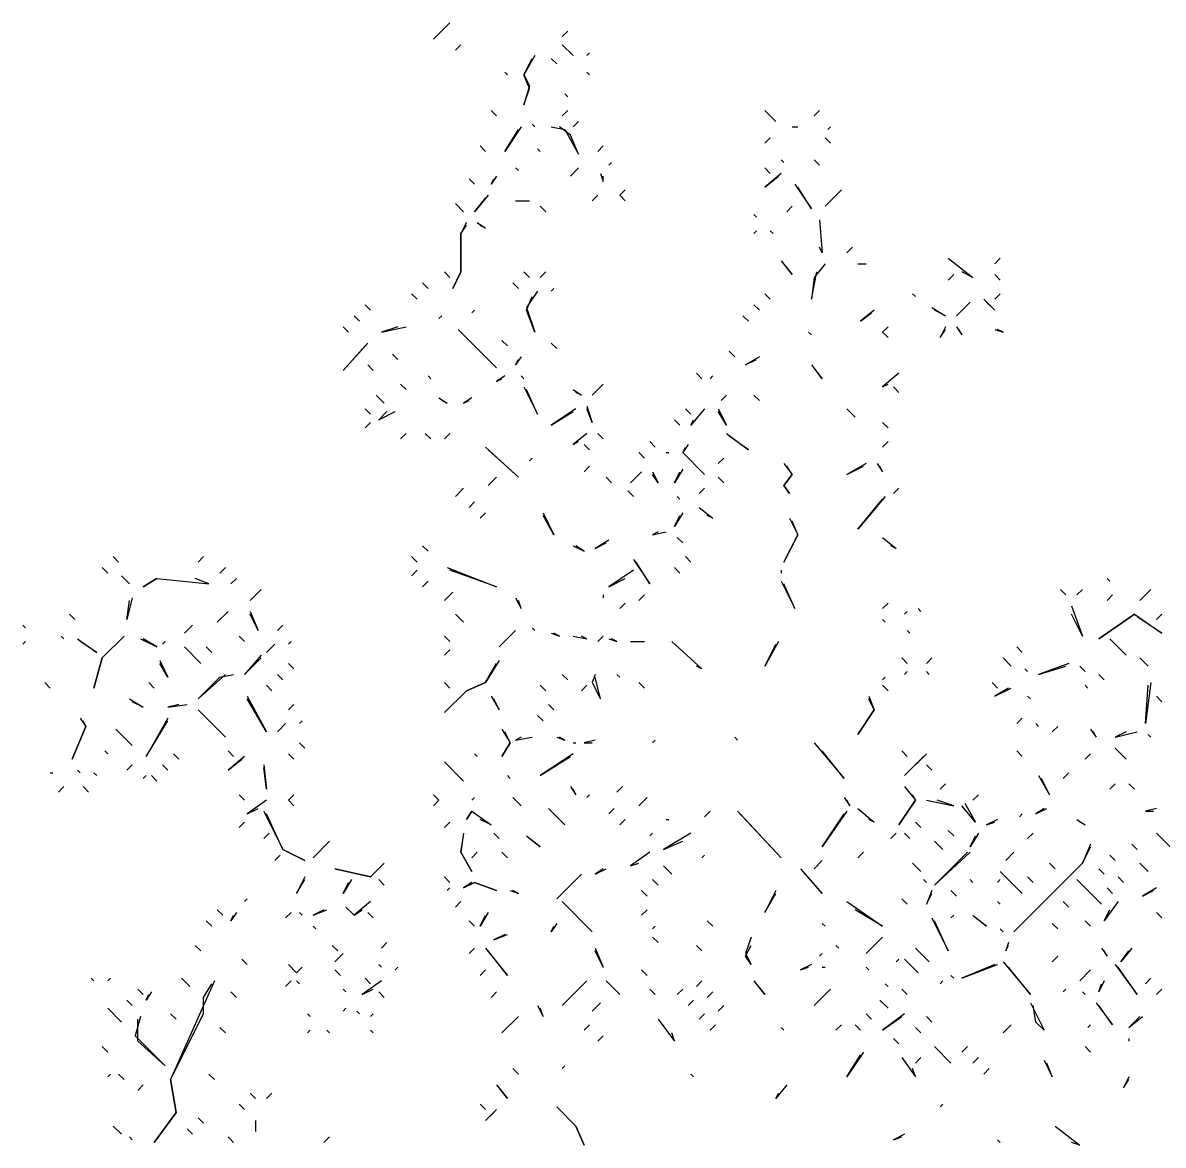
# Model space of a CAD drawing. Extents: x 1 to 2775, y -31 to 2075.
# Drawn here: x 1999.3 to 2068.8, y 1006.5 to 1074.8 of the extents above; entities that cross this region are included whole.
import ezdxf

# ---------------------------------------------------------------- set-up
doc = ezdxf.new("R2010")
doc.units = 0
doc.layers.add('LINEWORK', color=4, linetype='CONTINUOUS')

msp = doc.modelspace()

# ---------------------------------------------------------------- linework, layer by layer
at = {"layer": 'LINEWORK'}
for points in [[(2025.3333, 1074.8333), (2024.3333, 1073.8333)], [(2032.5, 1074.3333), (2032.1667, 1074)], [(2026, 1073.5), (2025.6667, 1073.1667)], [(2032.1667, 1073.5), (2032.8333, 1072.8333)], [(2030.5, 1072.8333), (2029.8333, 1071.6667), (2030.1667, 1071), (2029.8333, 1069.8333), (2030.1667, 1070.8333), (2029.8333, 1071.6667), (2030.3333, 1072.6667)], [(2031.5, 1072.6667), (2031.8333, 1072.3333)], [(2033.8333, 1073), (2033.6667, 1072.8333)], [(2028.6667, 1071.8333), (2028.8333, 1071.6667)], [(2033.6667, 1071.8333), (2033.8333, 1071.6667)], [(2032.3333, 1070.5), (2032.5, 1070.3333)], [(2027.8333, 1069.5), (2028.1667, 1069.1667)], [(2032.5, 1069.5), (2032.1667, 1069.1667)], [(2044.5, 1069.5), (2045.1667, 1068.8333)], [(2047.8333, 1069.5), (2047.5, 1069.1667)], [(2029.6667, 1068.5), (2028.6667, 1067), (2029.5, 1068.3333)], [(2030.3333, 1068.6667), (2030.5, 1068.5)], [(2031.5, 1068.5), (2032.3333, 1068.3333), (2033.1667, 1066.8333), (2032.6667, 1068), (2032, 1068.5)], [(2033.1667, 1068.8333), (2032.8333, 1068.5)], [(2046.1667, 1068.5), (2046.5, 1068.5)], [(2048.5, 1068.5), (2048.3333, 1068.3333)], [(2044.8333, 1067.8333), (2044.5, 1067.5)], [(2048.1667, 1067.8333), (2048.5, 1067.5)], [(2027.1667, 1067.3333), (2027.5, 1067)], [(2030.6667, 1067.1667), (2030.8333, 1067)], [(2034.6667, 1067.3333), (2034.3333, 1067)], [(2035.1667, 1066.3333), (2035, 1066.1667)], [(2045.5, 1066.5), (2045.6667, 1066.3333)], [(2047.5, 1066.5), (2047.8333, 1066.1667)], [(2029.3333, 1066), (2029.5, 1065.8333)], [(2033.1667, 1066), (2032.6667, 1065.5)], [(2034.5, 1065.6667), (2034.6667, 1065.1667), (2034.6667, 1065.5)], [(2044.5, 1066), (2044.8333, 1065.6667)], [(2045.5, 1065.6667), (2044.5, 1064.8333), (2045.3333, 1065.5)], [(2026.5, 1065.3333), (2026.8333, 1065)], [(2028.1667, 1065.5), (2027.8333, 1065), (2028, 1065.3333)], [(2046.3333, 1065), (2047.3333, 1063.5), (2046.5, 1064.8333)], [(2027.6667, 1064.3333), (2026.8333, 1063.3333), (2027.5, 1064.1667)], [(2034.3333, 1064.3333), (2034, 1064)], [(2036, 1064.6667), (2035.6667, 1064.3333), (2036, 1064), (2035.6667, 1064.3333)], [(2049.1667, 1064.6667), (2048.1667, 1063.6667)], [(2025.6667, 1063.8333), (2026.1667, 1063.3333)], [(2029.3333, 1064), (2030.1667, 1064)], [(2030.8333, 1063.6667), (2031.1667, 1063.3333)], [(2046.1667, 1063.6667), (2045.8333, 1063.3333)], [(2043.8333, 1063.1667), (2044, 1063)], [(2047.8333, 1062.8333), (2048, 1060.8333), (2047.8333, 1061.1667)], [(2026.3333, 1062.6667), (2026, 1062), (2026, 1059.6667), (2025.5, 1058.6667), (2026, 1059.6667), (2026, 1062), (2026.3333, 1062.5)], [(2027, 1062.6667), (2027.5, 1062.3333), (2027.1667, 1062.5)], [(2044, 1062.1667), (2043.8333, 1062)], [(2044.8333, 1062.1667), (2045, 1062)], [(2049.8333, 1061.1667), (2049.5, 1060.8333)], [(2045.5, 1060.3333), (2046.1667, 1059.5), (2045.6667, 1060.1667)], [(2048.1667, 1060.1667), (2047.5, 1059.3333), (2047.3333, 1058), (2047.6667, 1059.6667)], [(2050.1667, 1060.1667), (2050.6667, 1060.1667)], [(2055.6667, 1060.5), (2057.1667, 1059.3333), (2056.5, 1059.6667)], [(2058.8333, 1060.5), (2058.5, 1060.1667)], [(2025, 1059.6667), (2025.3333, 1059.3333)], [(2029.8333, 1059.6667), (2030.1667, 1059.3333)], [(2031.1667, 1059.6667), (2030.8333, 1059.3333)], [(2056, 1059.5), (2055.6667, 1059.1667)], [(2058.5, 1059.5), (2058.8333, 1059.1667)], [(2023.6667, 1059), (2024, 1058.6667)], [(2029.1667, 1059), (2029.5, 1058.6667)], [(2031.6667, 1058.6667), (2031.5, 1058.5)], [(2023, 1058.3333), (2023.3333, 1058)], [(2030.6667, 1058.5), (2030, 1057.5), (2030.5, 1056), (2030, 1057.3333), (2030.3333, 1058.1667)], [(2044.5, 1058.3333), (2044.8333, 1058)], [(2053.5, 1058.3333), (2053.6667, 1058.1667)], [(2057.8333, 1058), (2058.5, 1057.3333), (2058, 1057.8333)], [(2058.8333, 1058.3333), (2058.5, 1058)], [(2020.1667, 1057.6667), (2020.5, 1057.3333)], [(2026.8333, 1057.3333), (2026.6667, 1057.1667)], [(2043.8333, 1057.6667), (2044.1667, 1057.3333)], [(2051.1667, 1057.3333), (2050.3333, 1056.6667), (2051, 1057.1667)], [(2054.6667, 1057.5), (2055.5, 1057), (2054.8333, 1057.3333)], [(2057, 1057.8333), (2056.1667, 1057)], [(2019.5, 1057), (2019.8333, 1056.6667)], [(2024.8333, 1057), (2024.6667, 1056.8333)], [(2043.1667, 1057), (2043.5, 1056.6667)], [(2018.8333, 1056.3333), (2019.1667, 1056)], [(2022.1667, 1056.3333), (2021.1667, 1056), (2022.6667, 1056.3333)], [(2025.8333, 1056.1667), (2028.1667, 1053.8333)], [(2047.1667, 1056), (2047.3333, 1055.8333)], [(2052, 1056.3333), (2051.6667, 1056), (2052, 1055.6667), (2051.6667, 1056)], [(2055.5, 1056.3333), (2055.1667, 1055.6667), (2055.5, 1056.1667)], [(2056.1667, 1056.3333), (2056.5, 1055.8333), (2056.3333, 1056.1667)], [(2058.5, 1056.1667), (2059, 1056), (2058.6667, 1056.1667)], [(2020.3333, 1055.3333), (2018.8333, 1053.6667), (2020.1667, 1055.1667)], [(2028.5, 1055.5), (2028.8333, 1055.1667)], [(2031.5, 1055.3333), (2031.8333, 1055)], [(2021.8333, 1054.6667), (2022.1667, 1054.3333)], [(2029.6667, 1054.5), (2029.3333, 1054), (2029.5, 1054.3333)], [(2042.3333, 1054.8333), (2042.6667, 1054.5)], [(2044.1667, 1054.5), (2043.3333, 1054), (2044, 1054.3333)], [(2020.3333, 1054), (2020.6667, 1053.6667)], [(2047.3333, 1054), (2048, 1053.1667), (2047.5, 1053.8333)], [(2024, 1053.3333), (2024.1667, 1053.1667)], [(2028.6667, 1053.3333), (2028.1667, 1053), (2028.5, 1053.1667)], [(2029.6667, 1053.3333), (2029.8333, 1053.1667)], [(2040.3333, 1053.5), (2040.6667, 1053.1667)], [(2041.3333, 1053.3333), (2041.1667, 1053.1667)], [(2052.6667, 1053.5), (2051.6667, 1052.6667), (2052, 1052.8333)], [(2022.3333, 1052.8333), (2022.6667, 1052.5)], [(2029.8333, 1052.6667), (2030.6667, 1051), (2030, 1052.5)], [(2032.8333, 1052.5), (2033.3333, 1052.1667), (2033, 1052.3333)], [(2034.6667, 1052.8333), (2034, 1052.1667)], [(2052.3333, 1052.6667), (2052.6667, 1052.3333)], [(2020.8333, 1052.1667), (2021.3333, 1051.6667)], [(2024.6667, 1052), (2025.1667, 1051.6667), (2024.8333, 1051.8333)], [(2026.6667, 1052), (2026.1667, 1051.6667), (2026.5, 1051.8333)], [(2042.1667, 1052.1667), (2041.8333, 1051.8333)], [(2043.8333, 1052.1667), (2044.1667, 1051.8333)], [(2020.1667, 1051.3333), (2020.5, 1051)], [(2021.5, 1051.1667), (2021, 1050.6667), (2022, 1051.1667)], [(2033, 1051.3333), (2031.5, 1050.3333), (2032.8333, 1051.1667)], [(2033.6667, 1051.5), (2034, 1050.5), (2033.6667, 1051.3333)], [(2039.6667, 1051.3333), (2040, 1051)], [(2040.8333, 1051.3333), (2040, 1050.3333), (2040.1667, 1050.6667)], [(2041.6667, 1051.3333), (2042.1667, 1050.3333), (2041.6667, 1051.1667)], [(2049.5, 1051.3333), (2050, 1050.8333)], [(2020.5, 1050.5), (2020.1667, 1050.1667)], [(2039, 1050.6667), (2039.3333, 1050.3333)], [(2051.6667, 1050.5), (2052, 1050.1667)], [(2022.6667, 1049.8333), (2022.3333, 1049.5)], [(2023.8333, 1049.8333), (2024.1667, 1049.5)], [(2025.3333, 1049.8333), (2025, 1049.5)], [(2033.6667, 1049.8333), (2032.8333, 1049.1667), (2033.1667, 1049.3333)], [(2034.3333, 1049.8333), (2034.6667, 1049.5)], [(2042.1667, 1049.8333), (2043.5, 1048.8333), (2042.3333, 1049.6667)], [(2027.5, 1049), (2029.5, 1047.1667), (2027.6667, 1048.8333)], [(2033.5, 1049.1667), (2033.8333, 1048.8333)], [(2037.5, 1049.3333), (2037.8333, 1049)], [(2039.8333, 1049.1667), (2039.5, 1048.6667), (2040.8333, 1047.3333), (2039.5, 1048.6667), (2039.6667, 1049)], [(2052, 1049.3333), (2051.6667, 1049)], [(2030.3333, 1048.3333), (2030.1667, 1048.1667)], [(2036.8333, 1048.6667), (2037.1667, 1048.3333)], [(2038.5, 1048.6667), (2038.6667, 1048.6667)], [(2042, 1048.3333), (2041.6667, 1048)], [(2033.8333, 1047.8333), (2033.5, 1047.5)], [(2037, 1047.5), (2036.3333, 1046.8333)], [(2037.6667, 1047.5), (2038, 1046.8333), (2037.6667, 1047.3333)], [(2039.5, 1047.6667), (2039, 1046.8333), (2039.3333, 1047.5)], [(2045.6667, 1048), (2046.1667, 1047.3333), (2045.6667, 1046.6667), (2046, 1046.1667), (2045.6667, 1046.6667), (2046.1667, 1047.3333), (2045.8333, 1047.8333)], [(2050.6667, 1048), (2049.5, 1047.3333), (2050.5, 1047.8333)], [(2051.3333, 1048), (2051.6667, 1047.5), (2051.5, 1047.8333)], [(2028.1667, 1047.1667), (2027.6667, 1046.6667)], [(2034.8333, 1047.1667), (2035.1667, 1046.8333)], [(2041.6667, 1047.1667), (2042, 1046.8333)], [(2026.1667, 1046.5), (2025.6667, 1046)], [(2036.1667, 1046.3333), (2036.5, 1046)], [(2040.8333, 1046.5), (2040.5, 1046.1667)], [(2052.6667, 1046.5), (2052.3333, 1046.1667)], [(2026.8333, 1045.6667), (2026.5, 1045.3333)], [(2039.1667, 1046), (2039.3333, 1045.8333)], [(2051.8333, 1046), (2050.1667, 1044), (2051.6667, 1045.8333)], [(2027.5, 1045), (2027.1667, 1044.6667)], [(2031, 1045), (2031.6667, 1043.6667), (2031, 1044.8333)], [(2039.5, 1045), (2039, 1044.1667), (2039.3333, 1044.8333)], [(2040.5, 1045.3333), (2041.3333, 1044.6667), (2041, 1044.8333)], [(2046, 1044.6667), (2046.5, 1043.6667), (2045.6667, 1042), (2046.5, 1043.6667), (2046.1667, 1044.5)], [(2035, 1043.3333), (2034.1667, 1042.8333), (2034.8333, 1043.1667)], [(2038, 1043.8333), (2037.6667, 1043.6667), (2038.5, 1043.8333)], [(2039.1667, 1043.5), (2039.5, 1043.1667)], [(2051.6667, 1043.5), (2052.5, 1042.8333), (2052.1667, 1043)], [(2023.6667, 1043), (2024, 1042.6667)], [(2032.8333, 1043), (2033.5, 1042.6667), (2033, 1043)], [(2004.8333, 1042.3333), (2005.1667, 1042)], [(2010.3333, 1042.3333), (2010, 1042)], [(2023, 1042.3333), (2023.3333, 1042)], [(2036.5, 1042.1667), (2037.5, 1040.6667), (2036.6667, 1042)], [(2039.6667, 1042.3333), (2040, 1042)], [(2004.1667, 1041.6667), (2004.5, 1041.3333)], [(2011.6667, 1041.6667), (2011.3333, 1041.3333)], [(2023.3333, 1041.5), (2023, 1041.1667)], [(2025.1667, 1041.6667), (2028.1667, 1040.5), (2025.3333, 1041.5)], [(2036.5, 1041.5), (2035, 1040.5), (2036, 1041)], [(2039, 1041.6667), (2039.3333, 1041.3333)], [(2045.5, 1041.5), (2045.5, 1041.3333)], [(2005.3333, 1041.1667), (2005.8333, 1040.6667)], [(2007.5, 1041), (2006.6667, 1040.5), (2007.5, 1041), (2010.6667, 1040.6667), (2009.8333, 1041)], [(2012.3333, 1041), (2012, 1040.6667)], [(2024, 1040.8333), (2023.6667, 1040.5)], [(2045.5, 1040.8333), (2046.3333, 1039.1667), (2045.6667, 1040.6667)], [(2065.3333, 1041), (2065.5, 1040.8333)], [(2013.8333, 1040.3333), (2013.1667, 1039.6667)], [(2025.5, 1040.1667), (2025, 1039.6667)], [(2034.6667, 1040), (2034.6667, 1039.8333)], [(2037.1667, 1040), (2036.8333, 1039.6667)], [(2062.5, 1040.3333), (2062.8333, 1040)], [(2063.8333, 1040.3333), (2063.5, 1040)], [(2065.6667, 1040), (2065.3333, 1039.6667)], [(2068, 1040.3333), (2067.3333, 1039.6667)], [(2006, 1039.8333), (2005.6667, 1038.5), (2005.8333, 1039.6667)], [(2029.3333, 1039.8333), (2029.6667, 1039.1667), (2029.5, 1039.6667)], [(2036, 1039.5), (2035.6667, 1039.1667)], [(2052, 1039.5), (2051.6667, 1039.1667)], [(2063.1667, 1039.3333), (2063.8333, 1037.5), (2063.1667, 1038.8333)], [(2002.1667, 1038.8333), (2002.5, 1038.5)], [(2011.8333, 1039), (2011.1667, 1038.3333)], [(2013.1667, 1039), (2013.6667, 1037.8333), (2013.1667, 1038.8333)], [(2025.6667, 1038.8333), (2026.1667, 1038.3333)], [(2051.6667, 1038.5), (2051.8333, 1038.3333)], [(2053.1667, 1039), (2053, 1038.8333)], [(2053.8333, 1039.1667), (2054, 1039)], [(2067, 1038.8333), (2064.8333, 1037.3333), (2067, 1038.8333), (2068.6667, 1037.6667), (2067.1667, 1038.6667)], [(2068.6667, 1038.8333), (2068.3333, 1038.5)], [(1999.3333, 1038.1667), (1999.5, 1038)], [(2009.6667, 1038.1667), (2009.1667, 1037.6667)], [(2015.1667, 1038.1667), (2014.8333, 1037.8333)], [(2029.3333, 1037.8333), (2028.3333, 1036.8333)], [(2030.3333, 1038), (2030.5, 1037.8333)], [(2053.1667, 1037.8333), (2053.3333, 1037.6667)], [(1999.5, 1037.1667), (1999.3333, 1037)], [(2001.6667, 1037.5), (2001.8333, 1037.3333)], [(2002.6667, 1037.3333), (2003.8333, 1036.5), (2002.8333, 1037.1667)], [(2005.5, 1037.5), (2004.1667, 1036.1667), (2003.6667, 1034.3333), (2004.1667, 1036.1667)], [(2006.5, 1037.3333), (2007.5, 1036.8333), (2006.6667, 1037.3333)], [(2008, 1037.1667), (2007.8333, 1037)], [(2012.5, 1037.5), (2012.8333, 1037.1667)], [(2015.6667, 1037.1667), (2015.5, 1037)], [(2025, 1037.5), (2025.3333, 1037.1667)], [(2031.5, 1037.6667), (2032, 1037.5), (2031.6667, 1037.6667)], [(2032.8333, 1037.5), (2033.6667, 1037.3333), (2033.3333, 1037.5)], [(2034.6667, 1037.5), (2034.3333, 1037.1667)], [(2035, 1037.3333), (2035.5, 1037.1667), (2035.1667, 1037.3333)], [(2036.3333, 1037.1667), (2037.1667, 1037.1667)], [(2038.8333, 1037.1667), (2040.6667, 1035.5), (2040.3333, 1035.6667)], [(2045.3333, 1037.1667), (2044.5, 1035.6667), (2045.1667, 1037)], [(2065.5, 1037.3333), (2066.5, 1036.3333)], [(2009.1667, 1036.8333), (2010.1667, 1035.8333)], [(2010.5, 1036.8333), (2010.8333, 1036.5)], [(2014.6667, 1037), (2014.1667, 1036.5)], [(2025.3333, 1036.6667), (2025, 1036.3333)], [(2059.8333, 1036.8333), (2060.1667, 1036.5)], [(2007.6667, 1036), (2008.1667, 1035), (2007.6667, 1035.8333)], [(2013.8333, 1036.3333), (2012.8333, 1035.1667), (2013.8333, 1036.1667)], [(2015.5, 1035.8333), (2015.8333, 1035.5)], [(2028.3333, 1036), (2027.5, 1034.6667), (2026.3333, 1034.1667), (2025, 1032.8333), (2026.3333, 1034.1667), (2027.5, 1034.6667), (2028.1667, 1035.8333)], [(2052.8333, 1036.1667), (2053.1667, 1035.8333)], [(2054.6667, 1036.1667), (2054.3333, 1035.8333)], [(2059, 1036.1667), (2059.5, 1035.6667)], [(2063, 1035.8333), (2061.1667, 1035.1667), (2062.8333, 1035.6667)], [(2067.3333, 1036.1667), (2067.8333, 1035.6667)], [(2011.6667, 1035.1667), (2010, 1033.6667), (2011.3333, 1035), (2012.1667, 1035.1667)], [(2014.8333, 1035.1667), (2015.1667, 1034.8333)], [(2032.1667, 1035.1667), (2032.5, 1034.8333)], [(2034.1667, 1035.1667), (2034, 1034.6667), (2034.5, 1033.6667), (2034.1667, 1035)], [(2035.5, 1035.1667), (2035.6667, 1035)], [(2053.1667, 1035.3333), (2053, 1035.1667)], [(2054.3333, 1035.3333), (2054.5, 1035.1667)], [(2060.3333, 1035.5), (2060.5, 1035.3333)], [(2063.6667, 1035.6667), (2064, 1035.3333)], [(2064.8333, 1035.1667), (2065.1667, 1034.8333)], [(2000.6667, 1034.6667), (2001, 1034.3333)], [(2007, 1034.6667), (2007.3333, 1034.3333)], [(2014.1667, 1034.5), (2014.5, 1034.1667)], [(2025, 1034.6667), (2025.3333, 1034.3333)], [(2030.8333, 1034.5), (2031.1667, 1034.1667)], [(2033.6667, 1034.5), (2033.3333, 1034.1667)], [(2036.8333, 1034.6667), (2037.1667, 1034.3333)], [(2051.8333, 1035), (2051.6667, 1034.8333)], [(2051.6667, 1034.5), (2052, 1034.1667)], [(2058.3333, 1034.6667), (2058.6667, 1034.3333)], [(2059.3333, 1034.3333), (2058.5, 1033.8333), (2059.5, 1034.3333)], [(2064, 1034.5), (2064.1667, 1034.3333)], [(2068, 1034.6667), (2067.6667, 1032.1667), (2067.8333, 1034.5)], [(2005.8333, 1033.6667), (2006.6667, 1033.1667), (2006, 1033.5)], [(2013, 1033.8333), (2014.1667, 1031.6667), (2013, 1033.6667)], [(2027.8333, 1033.8333), (2028.3333, 1033), (2028, 1033.6667)], [(2050.8333, 1033.8333), (2051.1667, 1033), (2050.1667, 1031.5), (2051.1667, 1033), (2050.8333, 1033.6667)], [(2060.5, 1033.8333), (2060.6667, 1033.6667)], [(2068.3333, 1033.8333), (2068.6667, 1033.5)], [(2008.8333, 1033.3333), (2008.1667, 1033.1667), (2009.3333, 1033.3333)], [(2010, 1033), (2011.6667, 1031.3333)], [(2015.8333, 1033.3333), (2015.5, 1033)], [(2031.3333, 1033.3333), (2031.6667, 1033)], [(2002.8333, 1032.5), (2003.1667, 1032), (2002.3333, 1030), (2003.1667, 1032), (2003, 1032.3333)], [(2008.1667, 1032.5), (2006.8333, 1030.1667), (2008.1667, 1032.3333)], [(2016.3333, 1032.3333), (2016.1667, 1032.1667)], [(2030.6667, 1032.6667), (2031, 1032.3333)], [(2060.1667, 1032.5), (2059.8333, 1032.1667)], [(2005, 1031.8333), (2006, 1030.8333)], [(2015.3333, 1032.1667), (2014.8333, 1031.6667)], [(2028.5, 1031.8333), (2029, 1031), (2028.5, 1030.1667), (2029, 1031), (2028.6667, 1031.6667)], [(2061, 1032.1667), (2061.1667, 1032)], [(2062.3333, 1032), (2062, 1031.6667)], [(2064.3333, 1031.8333), (2064.6667, 1031.3333), (2064.5, 1031.6667)], [(2066.5, 1031.6667), (2065.8333, 1031.3333), (2067.1667, 1031.6667)], [(2016.1667, 1031), (2016.5, 1030.6667)], [(2029.6667, 1031.3333), (2029.3333, 1031.1667), (2030.3333, 1031.3333)], [(2031.8333, 1031.3333), (2032.3333, 1031.1667), (2032, 1031.3333)], [(2032.8333, 1031), (2033, 1031)], [(2034.1667, 1031.1667), (2033.5, 1031), (2034, 1031)], [(2037.8333, 1031.1667), (2037.6667, 1031)], [(2042.6667, 1031.3333), (2042.8333, 1031.1667)], [(2047.5, 1031), (2049.3333, 1028.8333), (2048, 1030.5)], [(2067.8333, 1031.5), (2068, 1031.3333)], [(2004.3333, 1030.5), (2004.5, 1030.3333)], [(2008.5, 1030.3333), (2008.8333, 1030)], [(2011.8333, 1030.5), (2012.1667, 1030.1667)], [(2012.8333, 1030.1667), (2011.8333, 1029.3333), (2012.6667, 1030)], [(2015.5, 1030.3333), (2015.8333, 1030)], [(2026.8333, 1030.3333), (2027, 1030.1667)], [(2032.8333, 1030.3333), (2030.8333, 1029), (2032.6667, 1030.1667)], [(2052.8333, 1030.5), (2053.1667, 1030.1667)], [(2054.3333, 1030.3333), (2053, 1029), (2054.1667, 1030.1667)], [(2059.8333, 1030.5), (2060.1667, 1030.1667)], [(2064.3333, 1030.3333), (2064, 1030)], [(2065.8333, 1030.6667), (2066.5, 1030)], [(2006, 1029.6667), (2005.6667, 1029.3333)], [(2007.8333, 1029.6667), (2008.1667, 1029.3333)], [(2014, 1029.6667), (2014.1667, 1028.1667), (2014, 1029.5)], [(2025, 1029.8333), (2026.1667, 1028.6667)], [(2054.3333, 1029.6667), (2054.6667, 1029.3333)], [(2001, 1029.1667), (2001.1667, 1029.1667)], [(2002.6667, 1029.3333), (2002.8333, 1029.1667)], [(2003.6667, 1029.1667), (2003.8333, 1029)], [(2006.8333, 1029), (2006.6667, 1028.8333)], [(2007.1667, 1029), (2007.5, 1028.6667)], [(2028.8333, 1029), (2029, 1028.8333)], [(2061.1667, 1029), (2061.8333, 1027.8333), (2061.3333, 1028.8333)], [(2063, 1029.1667), (2062.6667, 1028.8333)], [(2001.8333, 1028.3333), (2001.5, 1028)], [(2003, 1028.3333), (2003.3333, 1028)], [(2032.6667, 1028.3333), (2033, 1027.8333), (2032.8333, 1028.1667)], [(2035.8333, 1028.3333), (2035.5, 1028)], [(2053, 1028.3333), (2053.6667, 1027.5), (2052.6667, 1026), (2053.6667, 1027.5), (2053.5, 1027.8333)], [(2055.5, 1028.5), (2055.1667, 1028.1667)], [(2065.8333, 1028.5), (2065.5, 1028.1667)], [(2066.6667, 1028.5), (2067, 1028.1667)], [(2012.5, 1027.8333), (2012.8333, 1027.5)], [(2014.1667, 1027.5), (2013, 1026.6667), (2013.6667, 1027)], [(2015.8333, 1027.8333), (2015.5, 1027.5), (2015.8333, 1027.1667), (2015.5, 1027.5)], [(2024.3333, 1027.8333), (2024.6667, 1027.5), (2024.3333, 1027.1667), (2024.6667, 1027.5)], [(2026.8333, 1027.6667), (2026.6667, 1027.5)], [(2029.1667, 1027.6667), (2029.6667, 1027.1667)], [(2033.8333, 1027.8333), (2033.6667, 1027.6667)], [(2037.3333, 1027.6667), (2036.8333, 1027.1667)], [(2049.3333, 1027.6667), (2049.6667, 1027.1667), (2049.5, 1027.5)], [(2054.3333, 1027.5), (2056, 1027.1667), (2055, 1027.5)], [(2057.5, 1027.8333), (2057.1667, 1027.5)], [(2014, 1026.8333), (2015.1667, 1024.5), (2016.5, 1023.8333), (2015.1667, 1024.5), (2014.1667, 1026.6667)], [(2026.6667, 1026.8333), (2026.3333, 1026.3333), (2026.6667, 1026.8333), (2027.8333, 1026), (2027.1667, 1026.3333)], [(2031.3333, 1027), (2032.3333, 1026)], [(2035.3333, 1027), (2035, 1026.6667)], [(2041.1667, 1026.8333), (2040.8333, 1026.5)], [(2042.8333, 1026.8333), (2045.5, 1024), (2043, 1026.6667)], [(2049.5, 1026.8333), (2048, 1024.6667), (2049.3333, 1026.6667)], [(2050.1667, 1027), (2051.1667, 1026.1667), (2050.8333, 1026.3333)], [(2056.6667, 1027.3333), (2057.3333, 1026.1667), (2056.5, 1027.1667)], [(2061.5, 1027), (2061, 1026.6667), (2061.6667, 1027)], [(2068.3333, 1027), (2067.6667, 1026.8333), (2068.1667, 1026.8333)], [(2012.8333, 1026.1667), (2012.5, 1025.8333)], [(2025.3333, 1026.1667), (2025, 1025.8333)], [(2036, 1026.3333), (2035.6667, 1026)], [(2038.5, 1026.3333), (2038.6667, 1026.3333)], [(2053.6667, 1026.1667), (2054, 1025.8333)], [(2058.6667, 1026.3333), (2058, 1026), (2058.5, 1026.1667)], [(2060.1667, 1026.6667), (2060, 1026.5)], [(2063.5, 1026.3333), (2064, 1026), (2063.6667, 1026.1667)], [(2014.3333, 1025.5), (2014, 1025.1667)], [(2026.1667, 1025.5), (2026, 1024.3333), (2026.6667, 1023.1667), (2026, 1024.3333), (2026.1667, 1025.3333)], [(2028, 1025.5), (2028.3333, 1025.1667)], [(2030, 1025.3333), (2030.8333, 1024.6667), (2030.1667, 1025.1667)], [(2037.6667, 1025.5), (2037.5, 1025.3333)], [(2040, 1025.5), (2038.3333, 1024.5), (2039.5, 1025)], [(2052.5, 1025.5), (2052.1667, 1025.1667)], [(2053, 1025.5), (2053.3333, 1025.1667)], [(2055.6667, 1025.6667), (2056, 1025.3333)], [(2057.5, 1025.5), (2057, 1024.6667), (2057.3333, 1025.3333)], [(2060.8333, 1025.5), (2060.5, 1025.1667)], [(2068.3333, 1025.5), (2069.1667, 1024.6667)], [(2018, 1025), (2017, 1024)], [(2054.8333, 1025), (2055.3333, 1024.5)], [(2064.3333, 1024.8333), (2063.8333, 1023.6667), (2059.6667, 1019.5), (2063.8333, 1023.6667), (2064.3333, 1024.6667)], [(2066.8333, 1024.8333), (2067.1667, 1024.5)], [(2015, 1024.1667), (2014.6667, 1023.8333)], [(2027, 1024.3333), (2026.6667, 1024)], [(2028.5, 1024.3333), (2028.8333, 1024)], [(2037.5, 1024.3333), (2036.3333, 1023.5), (2036.8333, 1023.6667)], [(2040.8333, 1024.1667), (2040.6667, 1024)], [(2050.5, 1024.3333), (2050.1667, 1024)], [(2056.8333, 1024.3333), (2054.8333, 1022.3333), (2057, 1024.3333)], [(2059.6667, 1024.3333), (2059.1667, 1023.8333)], [(2065.5, 1024.1667), (2065.8333, 1023.8333)], [(2021.3333, 1023.6667), (2020.5, 1022.8333), (2018.3333, 1023.3333), (2020.5, 1022.8333)], [(2034.6667, 1023.3333), (2034.1667, 1023), (2034.8333, 1023.3333)], [(2038.3333, 1023.5), (2038.8333, 1023)], [(2046.6667, 1023.3333), (2048, 1021.8333), (2046.8333, 1023.1667)], [(2048, 1023.8333), (2047.5, 1023.3333)], [(2053.5, 1023.6667), (2054, 1023.1667)], [(2061.8333, 1023.6667), (2062.1667, 1023.3333)], [(2064.8333, 1023.3333), (2065.1667, 1023)], [(2067.3333, 1023.6667), (2067.8333, 1023.1667)], [(2016.5, 1022.8333), (2016, 1021.8333), (2016.5, 1022.6667)], [(2019.3333, 1022.6667), (2018.8333, 1021.8333), (2019.1667, 1022.5)], [(2021, 1022.6667), (2021.3333, 1022.3333)], [(2025, 1022.8333), (2025.3333, 1022.5)], [(2033.3333, 1023), (2031.8333, 1021.5)], [(2037.6667, 1022.6667), (2038, 1022.3333)], [(2054.1667, 1022.6667), (2054.3333, 1022.5)], [(2057, 1022.6667), (2057.1667, 1022.5)], [(2058.8333, 1022.6667), (2058.6667, 1022.5)], [(2058.8333, 1023.1667), (2060.1667, 1021.8333)], [(2060.5, 1022.8333), (2060.8333, 1022.5)], [(2063.5, 1022.6667), (2065, 1021.1667)], [(2066, 1022.8333), (2066.3333, 1022.5)], [(2025.3333, 1022.1667), (2025.1667, 1022)], [(2026.6667, 1022.5), (2026.1667, 1022.1667), (2026.8333, 1022.5), (2028.1667, 1022), (2026.8333, 1022.5)], [(2029, 1022), (2029.5, 1021.8333), (2029.1667, 1022)], [(2037, 1022), (2037.3333, 1021.6667)], [(2045.1667, 1022), (2044.5, 1020.6667), (2045.1667, 1021.8333)], [(2054.6667, 1022), (2054.3333, 1021.1667), (2054.6667, 1021.8333)], [(2055.8333, 1022), (2056.1667, 1021.6667)], [(2065.3333, 1022.1667), (2065.6667, 1021.8333)], [(2068.3333, 1022.1667), (2067.5, 1021.6667), (2068.1667, 1022)], [(2013, 1021.5), (2012.8333, 1021.3333)], [(2020.5, 1021.3333), (2019.5, 1020.5), (2019, 1021), (2019.5, 1020.5), (2020, 1020.8333)], [(2026, 1021.3333), (2025.6667, 1021)], [(2032.1667, 1021.3333), (2034, 1019.5)], [(2049.5, 1021.3333), (2051.6667, 1019.8333), (2050, 1020.8333)], [(2052.8333, 1021.5), (2053.1667, 1021.1667)], [(2058.6667, 1021.3333), (2058.8333, 1021.1667)], [(2062.6667, 1021.3333), (2063, 1021)], [(2066, 1021.3333), (2065.1667, 1020.1667), (2065.5, 1020.8333)], [(2011.1667, 1020.8333), (2011.5, 1020.5)], [(2012.3333, 1020.6667), (2012, 1020.1667), (2012.1667, 1020.5)], [(2015.6667, 1020.6667), (2015.3333, 1020.3333)], [(2016.1667, 1020.6667), (2016.3333, 1020.5)], [(2017.6667, 1020.8333), (2017, 1020.5), (2017.8333, 1020.8333)], [(2020.3333, 1020.6667), (2020.6667, 1020.3333)], [(2027.6667, 1020.6667), (2027.1667, 1019.8333), (2027.5, 1020.5)], [(2037.3333, 1020.8333), (2037, 1020.5)], [(2056, 1020.5), (2055.8333, 1020.3333)], [(2057.1667, 1020.5), (2058, 1019.8333), (2057.3333, 1020.3333)], [(2068.3333, 1020.6667), (2068.6667, 1020.3333)], [(2010.5, 1020.1667), (2010.8333, 1019.8333)], [(2017, 1019.8333), (2017.1667, 1019.6667)], [(2026.5, 1020.1667), (2026.8333, 1019.8333)], [(2031.8333, 1020), (2031.5, 1019.5), (2031.6667, 1019.8333)], [(2037.8333, 1019.8333), (2037.6667, 1019.6667)], [(2041, 1020.1667), (2041.3333, 1019.8333)], [(2048, 1020), (2048.1667, 1019.8333)], [(2054.6667, 1020.3333), (2055.6667, 1018.3333), (2054.8333, 1020.1667)], [(2062, 1020), (2062.3333, 1019.6667)], [(2064, 1020.1667), (2064.3333, 1019.8333)], [(2028.6667, 1019.3333), (2028, 1019), (2028.8333, 1019.3333)], [(2037.6667, 1019.1667), (2038, 1018.8333)], [(2043.6667, 1019.1667), (2043.3333, 1018.1667), (2043.6667, 1017.5), (2043.3333, 1018), (2043.6667, 1018.6667)], [(2051.6667, 1019.1667), (2050.6667, 1018.1667)], [(2058.8333, 1019.6667), (2059, 1019.5)], [(2009.8333, 1018.6667), (2010.1667, 1018.3333)], [(2018.1667, 1018.6667), (2018.5, 1018.3333)], [(2021.5, 1018.8333), (2021.1667, 1018.5)], [(2026.8333, 1018.5), (2026.5, 1018.1667)], [(2027.5, 1018.5), (2028.8333, 1016.8333), (2027.6667, 1018.3333)], [(2034.1667, 1018.5), (2034.6667, 1017.3333), (2034.1667, 1018.3333)], [(2040.3333, 1018.6667), (2040.6667, 1018.3333)], [(2048.8333, 1018.6667), (2049, 1018.5)], [(2053.6667, 1018.5), (2054.5, 1017.6667)], [(2059.3333, 1018.8333), (2059.1667, 1018.3333), (2059.3333, 1018.6667)], [(2065, 1018.5), (2065.3333, 1018), (2065.1667, 1018.3333)], [(2066.8333, 1018.5), (2066.1667, 1017.6667), (2066.6667, 1018.3333)], [(2012.6667, 1017.8333), (2013, 1017.5)], [(2018.8333, 1018.1667), (2018.3333, 1017.6667)], [(2048, 1018.1667), (2047.8333, 1018)], [(2052.6667, 1017.8333), (2052.5, 1017.6667)], [(2053, 1017.8333), (2053.8333, 1017)], [(2059, 1017.6667), (2060.6667, 1015.6667), (2059.3333, 1017.3333)], [(2062.3333, 1018), (2062, 1017.6667)], [(2015.5, 1017.5), (2016, 1017), (2016.3333, 1017.3333), (2016, 1017)], [(2018.3333, 1017.1667), (2018.6667, 1016.8333)], [(2021, 1017.5), (2021.1667, 1017.3333)], [(2022.1667, 1017.3333), (2022, 1017.1667)], [(2027.5, 1017.1667), (2027.1667, 1016.8333)], [(2037, 1017.1667), (2037.3333, 1016.8333)], [(2047.3333, 1017.5), (2046.6667, 1017.1667), (2047.1667, 1017.3333)], [(2048, 1017.3333), (2048.1667, 1017.3333)], [(2050.6667, 1017.3333), (2050.8333, 1017.1667)], [(2058.5, 1017.5), (2056.5, 1016.6667), (2058.6667, 1017.5)], [(2064.3333, 1017.1667), (2063.6667, 1016.5)], [(2065.8333, 1017.5), (2067.1667, 1015.6667), (2066, 1017.3333)], [(2003.5, 1016.6667), (2003.6667, 1016.5)], [(2004.6667, 1016.6667), (2004.5, 1016.5)], [(2011, 1016.5), (2008.3333, 1010.5), (2008.6667, 1008.5), (2007.3333, 1006.6667), (2008.6667, 1008.5), (2008.3333, 1010.5), (2010.3333, 1014.5), (2010.3333, 1015.5), (2010.8333, 1016.3333)], [(2009, 1016.6667), (2009.5, 1016.1667)], [(2015.6667, 1016.5), (2015.3333, 1016.1667)], [(2016, 1016.5), (2016.1667, 1016.3333)], [(2021.1667, 1016.5), (2020, 1015.6667), (2020.6667, 1016)], [(2020.1667, 1016.6667), (2020.5, 1016.3333)], [(2033.6667, 1016.5), (2032.1667, 1015)], [(2034.8333, 1016.5), (2035.6667, 1015.6667)], [(2040.6667, 1016.5), (2040.3333, 1016.1667)], [(2043.8333, 1016.5), (2044.5, 1015.6667), (2044, 1016.3333)], [(2051.8333, 1016.3333), (2052, 1016.1667)], [(2055.3333, 1016.5), (2055.1667, 1016.3333)], [(2055.8333, 1016.8333), (2056, 1016.6667)], [(2065.1667, 1016.5), (2064.8333, 1015.8333), (2065, 1016.3333)], [(2068, 1016.6667), (2067.6667, 1016.3333)], [(2006.3333, 1016), (2006.6667, 1015.6667)], [(2007.1667, 1015.8333), (2006.8333, 1015.3333), (2007, 1015.6667)], [(2012, 1015.8333), (2012.3333, 1015.5)], [(2018.8333, 1016), (2019, 1015.8333)], [(2021, 1015.8333), (2021.3333, 1015.5)], [(2028.1667, 1015.8333), (2027.8333, 1015.5)], [(2037.5, 1016), (2037.8333, 1015.6667)], [(2039.5, 1016), (2039.1667, 1015.6667)], [(2041.3333, 1015.8333), (2041, 1015.5)], [(2048.5, 1016), (2047.5, 1015)], [(2052.8333, 1016), (2053.1667, 1015.6667)], [(2062.8333, 1016), (2062.6667, 1015.8333)], [(2063.8333, 1015.8333), (2064, 1015.6667)], [(2068.6667, 1016), (2068.3333, 1015.6667)], [(2005.6667, 1015.3333), (2006, 1015)], [(2030.6667, 1015), (2031, 1014.3333), (2030.8333, 1014.8333)], [(2034.5, 1015.1667), (2034, 1014.6667)], [(2040.1667, 1015.3333), (2039.8333, 1015)], [(2042, 1015), (2041.6667, 1014.6667)], [(2051.5, 1015.3333), (2052, 1014.8333)], [(2060.6667, 1015.1667), (2061.5, 1013.5), (2061, 1014), (2060.8333, 1015)], [(2064.6667, 1015.1667), (2065.6667, 1013.8333), (2064.8333, 1015)], [(2004.5, 1014.8333), (2005.3333, 1014)], [(2006.5, 1014.3333), (2006.1667, 1013.1667), (2008, 1011.3333), (2006.3333, 1012.8333), (2006.3333, 1014.1667)], [(2008.3333, 1014.5), (2008.6667, 1014.1667)], [(2016.6667, 1014.5), (2016.8333, 1014.3333)], [(2019, 1014.8333), (2018.8333, 1014.6667)], [(2019.6667, 1014.6667), (2019.8333, 1014.5)], [(2020.6667, 1014.5), (2020.5, 1014.3333)], [(2029.5, 1014.3333), (2028.5, 1013.3333)], [(2040.8333, 1014.5), (2040.5, 1014.1667)], [(2050.6667, 1014.5), (2051, 1014.1667)], [(2053, 1014.5), (2051.6667, 1013.5), (2052.8333, 1014.3333)], [(2054.3333, 1014.3333), (2054.6667, 1014)], [(2067.3333, 1014.3333), (2066.6667, 1013.6667), (2067.5, 1014.3333)], [(2011.3333, 1013.6667), (2011.6667, 1013.3333)], [(2016.8333, 1013.5), (2016.6667, 1013.3333)], [(2017.8333, 1013.5), (2018, 1013.3333)], [(2020.5, 1013.5), (2020.6667, 1013.3333)], [(2033.8333, 1013.8333), (2033.5, 1013.5)], [(2038, 1014.1667), (2039, 1012.8333), (2038.8333, 1013.3333)], [(2041.5, 1013.8333), (2041.1667, 1013.5)], [(2045.5, 1013.6667), (2045.6667, 1013.5)], [(2049.1667, 1013.8333), (2048.8333, 1013.5)], [(2050, 1013.8333), (2050.3333, 1013.5)], [(2053.6667, 1013.6667), (2054, 1013.3333)], [(2059.5, 1013.8333), (2059, 1013.3333)], [(2064.3333, 1013.8333), (2064.1667, 1013.6667)], [(2034.6667, 1013.1667), (2034.3333, 1012.8333)], [(2052.3333, 1013), (2052.6667, 1012.6667)], [(2066.6667, 1013), (2066.6667, 1012.8333)], [(2004.1667, 1012.5), (2004.5, 1012.1667)], [(2050.5, 1012.1667), (2049.5, 1010.6667), (2050.3333, 1012)], [(2054.8333, 1012.5), (2055.8333, 1011.5)], [(2056.8333, 1012.5), (2056.5, 1012.1667)], [(2064, 1012.5), (2064.3333, 1012.1667)], [(2052.8333, 1011.8333), (2053.6667, 1010.6667), (2053.5, 1011.1667)], [(2054, 1011.8333), (2053.6667, 1011.5)], [(2057.5, 1011.8333), (2057.1667, 1011.5)], [(2061.5, 1011.6667), (2062, 1010.6667), (2061.6667, 1011.5)], [(2004.6667, 1010.8333), (2004.5, 1010.6667)], [(2005.1667, 1010.8333), (2005.5, 1010.5)], [(2010.6667, 1010.8333), (2011, 1010.5)], [(2029.1667, 1011.1667), (2029.5, 1010.8333)], [(2032.3333, 1011.3333), (2032.1667, 1011.1667)], [(2040, 1010.8333), (2040.1667, 1010.6667)], [(2058.1667, 1011.1667), (2057.8333, 1010.8333)], [(2006.6667, 1010.1667), (2006.3333, 1009.8333)], [(2028.1667, 1010.1667), (2028.8333, 1009.3333), (2028.3333, 1010)], [(2045.8333, 1010.1667), (2045.1667, 1009.3333), (2045.3333, 1009.6667)], [(2066.6667, 1010.6667), (2066.3333, 1010), (2066.6667, 1010.5)], [(2013.1667, 1009.6667), (2013.5, 1009.3333)], [(2014.5, 1009.6667), (2014.1667, 1009.3333)], [(2012.5, 1009), (2012.8333, 1008.6667)], [(2027.1667, 1009), (2027.5, 1008.6667)], [(2028.1667, 1008.6667), (2027.5, 1008), (2028, 1008.5)], [(2031.8333, 1008.8333), (2033, 1007.6667), (2033.5, 1006.5), (2033, 1007.6667)], [(2055.3333, 1009), (2055.1667, 1008.8333)], [(2010, 1008.1667), (2010.3333, 1007.8333)], [(2013.5, 1008), (2013.5, 1007.3333)], [(2004.8333, 1007.6667), (2005.3333, 1007.1667)], [(2009.3333, 1007.5), (2009.6667, 1007.1667)], [(2062.1667, 1007.6667), (2063.6667, 1006.5), (2063.1667, 1006.6667)], [(2005.8333, 1007), (2006, 1006.8333)], [(2011.8333, 1007), (2012.1667, 1006.6667)], [(2018, 1007), (2017.6667, 1006.6667)], [(2053, 1007.1667), (2052.3333, 1006.8333), (2052.8333, 1007)], [(2058.6667, 1006.8333), (2058.8333, 1006.6667)]]:
    msp.add_lwpolyline(points, dxfattribs=at)

doc.saveas('drawing.dxf')
